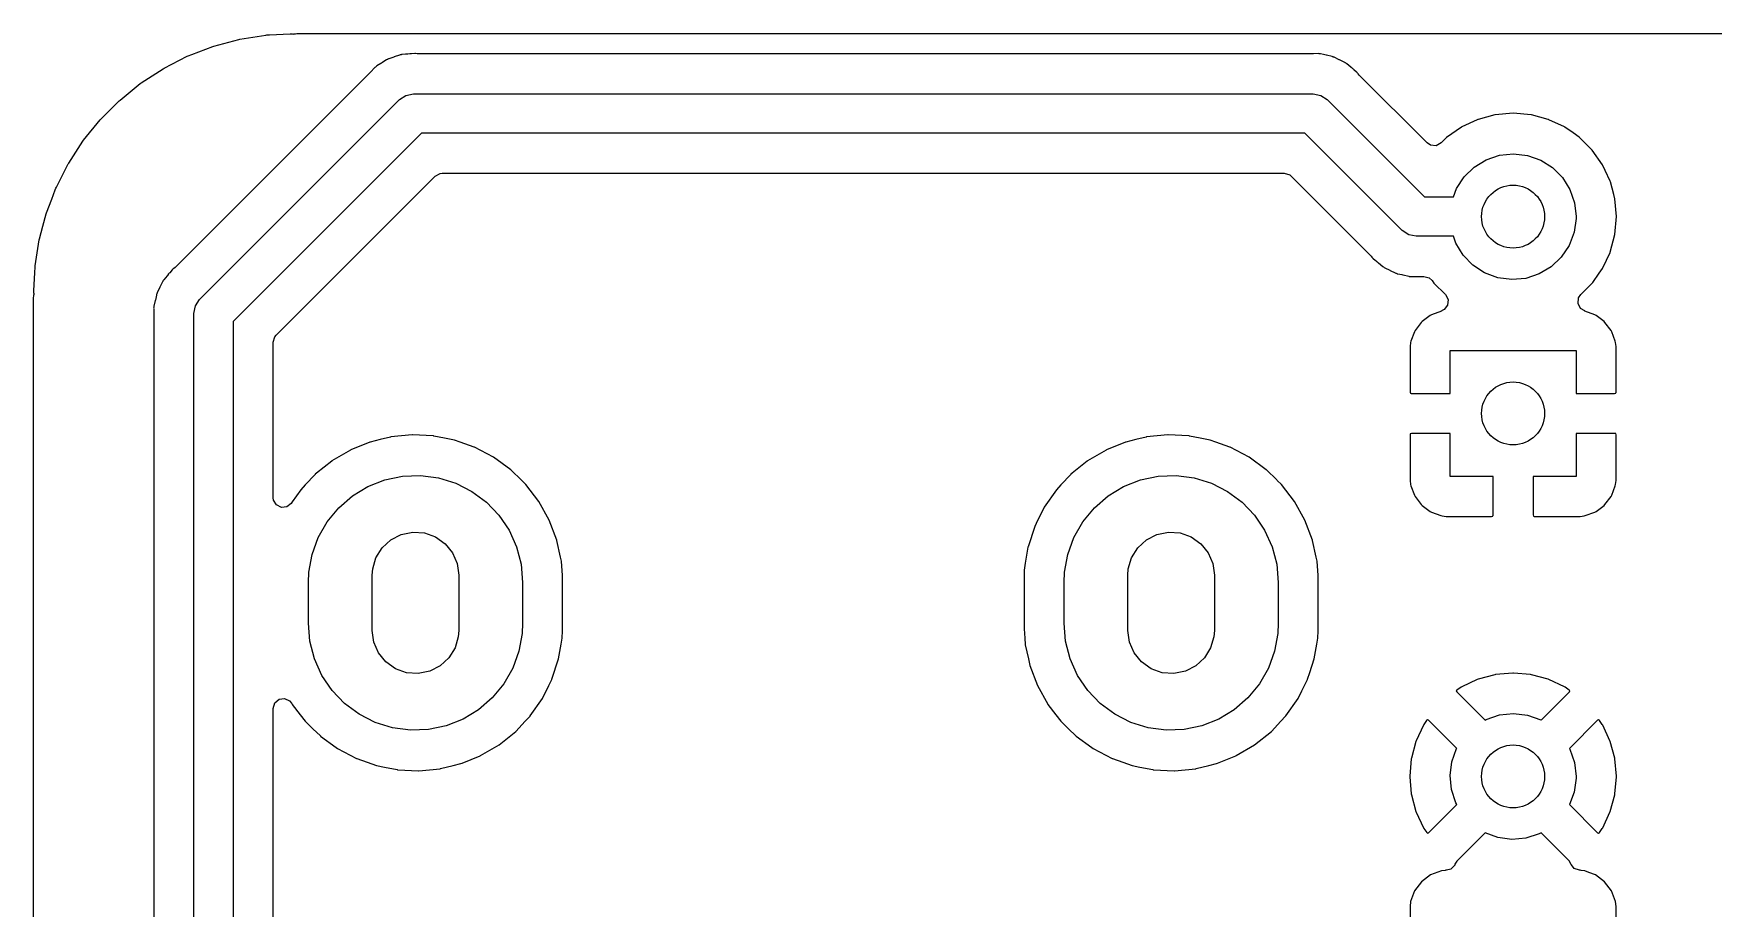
# Model space of a CAD drawing. Extents: x 123.2 to 169.8, y -144.8 to -46.7.
# Drawn here: x 123.44 to 144.79, y -57.85 to -46.74 of the extents above; entities that cross this region are included whole.
import ezdxf

# ---------------------------------------------------------------- set-up
doc = ezdxf.new("R2010")
doc.units = 0
doc.layers.add('BLACK', color=7, linetype='CONTINUOUS')

msp = doc.modelspace()

# ---------------------------------------------------------------- linework, layer by layer
at = {"layer": 'BLACK', "linetype": 'CONTINUOUS'}
for p, q in [((126.771, -46.7376), (126.788, -46.7365)), ((126.788, -46.7365), (166.067, -46.7365)), ((125.454, -47.0025), (125.72, -46.9005)), ((125.72, -46.9005), (125.732, -46.8964)), ((125.732, -46.8964), (126.053, -46.8104)), ((126.053, -46.8104), (126.066, -46.8076)), ((126.066, -46.8076), (126.394, -46.7556)), ((126.394, -46.7556), (126.407, -46.7542)), ((126.407, -46.7542), (126.441, -46.7525)), ((126.441, -46.7525), (126.703, -46.7387)), ((126.703, -46.7387), (126.729, -46.7401)), ((126.729, -46.7401), (126.731, -46.7403)), ((126.731, -46.7403), (126.731, -46.7403)), ((126.731, -46.7403), (126.74, -46.7417)), ((126.74, -46.7417), (126.749, -46.7405)), ((126.749, -46.7405), (126.764, -46.7386)), ((126.749, -46.7405), (126.749, -46.7405)), ((126.764, -46.7386), (126.771, -46.7376)), ((125.101, -47.1758), (125.397, -47.0249)), ((125.397, -47.0249), (125.409, -47.0196)), ((125.409, -47.0196), (125.454, -47.0025)), ((127.786, -47.1621), (127.78, -47.1661)), ((127.79, -47.1594), (127.786, -47.1621)), ((127.792, -47.1568), (127.79, -47.1594)), ((127.793, -47.1568), (127.792, -47.1568)), ((127.801, -47.1494), (127.793, -47.1568)), ((127.806, -47.1465), (127.801, -47.1494)), ((127.855, -47.1167), (127.806, -47.1465)), ((127.806, -47.1465), (127.806, -47.1465)), ((127.863, -47.1115), (127.855, -47.1167)), ((127.867, -47.1092), (127.863, -47.1115)), ((127.928, -47.0692), (127.867, -47.1092)), ((127.935, -47.0667), (127.928, -47.0692)), ((127.94, -47.064), (127.935, -47.0667)), ((127.946, -47.0614), (127.94, -47.064)), ((127.952, -47.0576), (127.946, -47.0614)), ((127.959, -47.0554), (127.952, -47.0576)), ((128.022, -47.0352), (127.959, -47.0554)), ((127.959, -47.0554), (127.959, -47.0554)), ((128.026, -47.0337), (128.022, -47.0352)), ((128.094, -47.0088), (128.026, -47.0337)), ((128.102, -47.008), (128.094, -47.0088)), ((128.107, -47.0066), (128.102, -47.008)), ((128.113, -47.0054), (128.107, -47.0066)), ((128.12, -47.0031), (128.113, -47.0054)), ((128.128, -47.0025), (128.12, -47.0031)), ((128.168, -46.9993), (128.128, -47.0025)), ((128.128, -47.0025), (128.128, -47.0025)), ((128.193, -46.9972), (128.168, -46.9993)), ((128.197, -46.9968), (128.193, -46.9972)), ((128.222, -46.9939), (128.197, -46.9968)), ((128.226, -46.9935), (128.222, -46.9939)), ((128.222, -46.9939), (128.222, -46.9939)), ((128.234, -46.9935), (128.226, -46.9935)), ((128.244, -46.9931), (128.234, -46.9935)), ((128.289, -46.9894), (128.244, -46.9931)), ((128.297, -46.9888), (128.289, -46.9894)), ((128.289, -46.9894), (128.289, -46.9894)), ((128.318, -46.992), (128.297, -46.9888)), ((128.318, -46.9921), (128.318, -46.992)), ((128.337, -46.9935), (128.318, -46.9921)), ((139.687, -46.9935), (128.337, -46.9935)), ((139.69, -46.9935), (139.687, -46.9935)), ((139.704, -46.9931), (139.69, -46.9935)), ((139.768, -46.9914), (139.704, -46.9931)), ((139.775, -46.9929), (139.768, -46.9914)), ((139.779, -46.9932), (139.775, -46.9929)), ((139.783, -46.9935), (139.779, -46.9932)), ((139.789, -46.9938), (139.783, -46.9935)), ((139.783, -46.9935), (139.783, -46.9935)), ((139.794, -46.9942), (139.789, -46.9938)), ((139.789, -46.9938), (139.789, -46.9938)), ((139.831, -47.0031), (139.794, -46.9942)), ((139.865, -47.0115), (139.831, -47.0031)), ((139.87, -47.0125), (139.865, -47.0115)), ((139.941, -47.0274), (139.87, -47.0125)), ((139.948, -47.0305), (139.941, -47.0274)), ((139.953, -47.0324), (139.948, -47.0305)), ((139.959, -47.0345), (139.953, -47.0324)), ((139.966, -47.0362), (139.959, -47.0345)), ((140.031, -47.0694), (139.966, -47.0362)), ((140.035, -47.0713), (140.031, -47.0694)), ((140.101, -47.1023), (140.035, -47.0713)), ((140.107, -47.1068), (140.101, -47.1023)), ((140.112, -47.11), (140.107, -47.1068)), ((140.117, -47.1133), (140.112, -47.11)), ((140.124, -47.1167), (140.117, -47.1133)), ((140.129, -47.1214), (140.124, -47.1167)), ((140.179, -47.1639), (140.129, -47.1214)), ((140.129, -47.1214), (140.129, -47.1214)), ((140.183, -47.1667), (140.179, -47.1639)), ((124.542, -47.5804), (124.8, -47.3712)), ((124.8, -47.3712), (124.811, -47.3634)), ((124.811, -47.3634), (125.09, -47.1824)), ((125.09, -47.1824), (125.101, -47.1758)), ((127.724, -47.2248), (125.241, -49.7082)), ((127.727, -47.2224), (127.724, -47.2248)), ((127.775, -47.1715), (127.727, -47.2224)), ((127.78, -47.1661), (127.775, -47.1715)), ((127.775, -47.1715), (127.775, -47.1715)), ((140.194, -47.1758), (140.183, -47.1667)), ((140.205, -47.1843), (140.194, -47.1758)), ((140.211, -47.19), (140.205, -47.1843)), ((140.218, -47.197), (140.211, -47.19)), ((140.253, -47.2264), (140.218, -47.197)), ((140.259, -47.2312), (140.253, -47.2264)), ((140.253, -47.2264), (140.253, -47.2264)), ((140.263, -47.2371), (140.259, -47.2312)), ((140.271, -47.2487), (140.263, -47.2371)), ((140.263, -47.2371), (140.263, -47.2371)), ((140.284, -47.2631), (140.271, -47.2487)), ((141.147, -48.1263), (140.284, -47.2631)), ((124.297, -47.8242), (124.532, -47.5892)), ((124.532, -47.5892), (124.542, -47.5804)), ((125.553, -50.1152), (128.093, -47.5752)), ((128.093, -47.5752), (128.174, -47.521)), ((128.093, -47.5752), (128.093, -47.5752)), ((128.174, -47.521), (128.27, -47.502)), ((128.27, -47.502), (139.7, -47.502)), ((139.7, -47.502), (139.796, -47.521)), ((139.796, -47.521), (139.877, -47.5752)), ((139.877, -47.5752), (141.114, -48.812)), ((142.007, -47.7699), (141.796, -47.8263)), ((142.012, -47.7685), (142.007, -47.7699)), ((142.007, -47.7699), (142.007, -47.7699)), ((142.24, -47.7485), (142.012, -47.7685)), ((142.468, -47.7685), (142.24, -47.7485)), ((142.473, -47.7699), (142.468, -47.7685)), ((142.684, -47.8263), (142.473, -47.7699)), ((142.473, -47.7699), (142.473, -47.7699)), ((124.079, -48.0923), (124.288, -47.834)), ((124.288, -47.834), (124.297, -47.8242)), ((128.374, -48.002), (125.98, -50.3956)), ((139.596, -48.002), (128.374, -48.002)), ((140.833, -49.2388), (139.596, -48.002)), ((141.583, -47.9245), (141.396, -48.0558)), ((141.588, -47.9222), (141.583, -47.9245)), ((141.786, -47.83), (141.588, -47.9222)), ((141.588, -47.9222), (141.588, -47.9222)), ((141.791, -47.8277), (141.786, -47.83)), ((141.786, -47.83), (141.786, -47.83)), ((141.796, -47.8263), (141.791, -47.8277)), ((141.796, -47.8263), (141.796, -47.8263)), ((142.689, -47.8277), (142.684, -47.8263)), ((142.684, -47.8263), (142.684, -47.8263)), ((142.694, -47.83), (142.689, -47.8277)), ((142.892, -47.9222), (142.694, -47.83)), ((142.694, -47.83), (142.694, -47.83)), ((142.897, -47.9245), (142.892, -47.9222)), ((142.892, -47.9222), (142.892, -47.9222)), ((143.002, -47.9979), (142.897, -47.9245)), ((143.08, -48.0526), (143.002, -47.9979)), ((123.89, -48.3817), (124.071, -48.103)), ((124.071, -48.103), (124.079, -48.0923)), ((141.192, -48.1553), (141.147, -48.1263)), ((141.263, -48.1603), (141.192, -48.1553)), ((141.325, -48.1263), (141.263, -48.1603)), ((141.392, -48.0597), (141.325, -48.1263)), ((141.396, -48.0558), (141.392, -48.0597)), ((141.392, -48.0597), (141.392, -48.0597)), ((143.084, -48.0558), (143.08, -48.0526)), ((143.08, -48.0526), (143.08, -48.0526)), ((143.246, -48.2177), (143.084, -48.0558)), ((143.378, -48.4053), (143.246, -48.2177)), ((123.733, -48.6893), (123.884, -48.3931)), ((123.884, -48.3931), (123.89, -48.3817)), ((141.62, -48.5564), (141.747, -48.4316)), ((141.747, -48.4316), (141.899, -48.3381)), ((141.899, -48.3381), (142.068, -48.2807)), ((142.068, -48.2807), (142.246, -48.262)), ((142.246, -48.262), (142.423, -48.2831)), ((142.423, -48.2831), (142.591, -48.343)), ((142.591, -48.343), (142.741, -48.4385)), ((142.741, -48.4385), (142.867, -48.5651)), ((143.38, -48.4102), (143.378, -48.4053)), ((143.411, -48.4763), (143.38, -48.4102)), ((143.38, -48.4102), (143.38, -48.4102)), ((126.525, -50.5693), (128.547, -48.5474)), ((128.547, -48.5474), (128.61, -48.5134)), ((128.61, -48.5134), (128.636, -48.5105)), ((128.636, -48.5105), (139.334, -48.5105)), ((139.334, -48.5105), (139.402, -48.5305)), ((139.402, -48.5305), (139.423, -48.5474)), ((139.423, -48.5474), (140.426, -49.5509)), ((141.523, -48.7063), (141.62, -48.5564)), ((142.867, -48.5651), (142.961, -48.7163)), ((143.474, -48.6128), (143.411, -48.4763)), ((143.476, -48.6181), (143.474, -48.6128)), ((143.519, -48.7797), (143.476, -48.6181)), ((143.476, -48.6181), (143.476, -48.6181)), ((123.608, -49.0116), (123.675, -48.8394)), ((123.675, -48.8394), (123.72, -48.7201)), ((123.72, -48.7201), (123.728, -48.7013)), ((123.728, -48.7013), (123.733, -48.6893)), ((141.114, -48.812), (141.485, -48.812)), ((141.485, -48.812), (141.523, -48.7063)), ((142.961, -48.7163), (143.02, -48.8848)), ((143.534, -48.8339), (143.519, -48.7797)), ((143.553, -49.062), (143.534, -48.8339)), ((123.561, -49.1844), (123.604, -49.0242)), ((123.604, -49.0242), (123.608, -49.0116)), ((143.04, -49.0843), (143.015, -49.261)), ((143.02, -48.8848), (143.04, -49.062)), ((143.04, -49.062), (143.04, -49.0843)), ((143.534, -49.2901), (143.553, -49.062)), ((123.518, -49.3452), (123.561, -49.1844)), ((140.914, -49.293), (140.833, -49.2388)), ((141.01, -49.312), (140.914, -49.293)), ((143.015, -49.261), (142.952, -49.4277)), ((143.474, -49.5112), (143.534, -49.2901)), ((123.464, -49.6864), (123.516, -49.3581)), ((123.516, -49.3581), (123.518, -49.3452)), ((141.485, -49.312), (141.01, -49.312)), ((141.01, -49.312), (141.01, -49.312)), ((141.514, -49.3976), (141.485, -49.312)), ((141.606, -49.5501), (141.514, -49.3976)), ((142.952, -49.4277), (142.853, -49.5762)), ((143.472, -49.5162), (143.474, -49.5112)), ((123.458, -49.7738), (123.462, -49.6995)), ((123.462, -49.6995), (123.464, -49.6864)), ((125.227, -49.7206), (125.215, -49.7291)), ((125.241, -49.7082), (125.227, -49.7206)), ((140.426, -49.5509), (140.439, -49.5653)), ((140.439, -49.5653), (140.447, -49.5769)), ((140.447, -49.5769), (140.447, -49.5769)), ((140.447, -49.5769), (140.451, -49.5828)), ((140.451, -49.5828), (140.457, -49.5876)), ((140.457, -49.5876), (140.457, -49.5876)), ((140.457, -49.5876), (140.492, -49.617)), ((140.492, -49.617), (140.499, -49.624)), ((140.499, -49.624), (140.505, -49.6297)), ((140.505, -49.6297), (140.508, -49.6319)), ((140.508, -49.6319), (140.508, -49.6319)), ((140.508, -49.6319), (140.527, -49.6473)), ((140.527, -49.6473), (140.531, -49.6501)), ((140.531, -49.6501), (140.586, -49.6973)), ((140.586, -49.6973), (140.593, -49.7007)), ((140.593, -49.7007), (140.598, -49.704)), ((140.598, -49.704), (140.603, -49.7072)), ((140.603, -49.7072), (140.609, -49.7117)), ((140.609, -49.7117), (140.675, -49.7427)), ((141.73, -49.6784), (141.606, -49.5501)), ((141.879, -49.7761), (141.73, -49.6784)), ((142.724, -49.6992), (142.57, -49.7905)), ((142.853, -49.5762), (142.724, -49.6992)), ((143.334, -49.781), (143.378, -49.7187)), ((143.378, -49.7187), (143.38, -49.7138)), ((143.38, -49.7138), (143.472, -49.5162)), ((143.38, -49.7138), (143.38, -49.7138)), ((143.472, -49.5162), (143.472, -49.5162)), ((123.447, -49.999), (123.458, -49.7738)), ((125.08, -49.8907), (125.049, -49.9569)), ((125.085, -49.885), (125.08, -49.8907)), ((125.088, -49.8798), (125.085, -49.885)), ((125.091, -49.8748), (125.088, -49.8798)), ((125.095, -49.8683), (125.091, -49.8748)), ((125.099, -49.8627), (125.095, -49.8683)), ((125.142, -49.8127), (125.099, -49.8627)), ((125.145, -49.8093), (125.142, -49.8127)), ((125.16, -49.7899), (125.145, -49.8093)), ((125.162, -49.787), (125.16, -49.7899)), ((125.168, -49.7813), (125.162, -49.787)), ((125.175, -49.7738), (125.168, -49.7813)), ((125.204, -49.7391), (125.175, -49.7738)), ((125.209, -49.7335), (125.204, -49.7391)), ((125.204, -49.7391), (125.204, -49.7391)), ((125.215, -49.7292), (125.209, -49.7335)), ((125.215, -49.7291), (125.215, -49.7292)), ((140.675, -49.7427), (140.679, -49.7446)), ((140.679, -49.7446), (140.744, -49.7778)), ((140.744, -49.7778), (140.751, -49.7795)), ((140.751, -49.7795), (140.757, -49.7816)), ((140.757, -49.7816), (140.762, -49.7835)), ((140.762, -49.7835), (140.769, -49.7866)), ((140.769, -49.7866), (140.776, -49.7881)), ((140.776, -49.7881), (140.776, -49.7881)), ((140.776, -49.7881), (140.827, -49.7987)), ((140.827, -49.7987), (140.84, -49.8015)), ((140.84, -49.8015), (140.845, -49.8025)), ((140.845, -49.8025), (140.916, -49.8198)), ((140.916, -49.8198), (140.921, -49.8202)), ((140.921, -49.8202), (140.921, -49.8202)), ((140.921, -49.8202), (140.927, -49.8205)), ((140.927, -49.8205), (140.927, -49.8205)), ((140.927, -49.8205), (140.931, -49.8208)), ((140.931, -49.8208), (140.935, -49.8212)), ((140.935, -49.8212), (140.942, -49.8226)), ((140.942, -49.8226), (141.02, -49.8205)), ((141.02, -49.8205), (141.023, -49.8205)), ((141.023, -49.8205), (141.108, -49.8205)), ((141.108, -49.8205), (141.176, -49.8405)), ((141.176, -49.8405), (141.211, -49.8742)), ((141.211, -49.8742), (141.234, -49.9063)), ((141.234, -49.9063), (141.38, -50.0524)), ((142.046, -49.8382), (141.879, -49.7761)), ((142.223, -49.8618), (142.046, -49.8382)), ((142.401, -49.8457), (142.223, -49.8618)), ((142.57, -49.7905), (142.401, -49.8457)), ((143.1, -50.0524), (143.246, -49.9063)), ((143.246, -49.9063), (143.252, -49.8973)), ((143.252, -49.8973), (143.334, -49.781)), ((123.444, -50.0912), (123.446, -50.0703)), ((123.444, -107.584), (123.444, -50.0912)), ((123.446, -50.0703), (123.449, -50.0553)), ((123.448, -50.0234), (123.447, -49.999)), ((123.449, -50.0332), (123.448, -50.0234)), ((123.45, -50.038), (123.449, -50.0332)), ((123.449, -50.0553), (123.45, -50.0506)), ((123.449, -50.0553), (123.449, -50.0553)), ((123.45, -50.0506), (123.45, -50.038)), ((124.99, -50.1267), (124.972, -50.1976)), ((124.991, -50.1224), (124.99, -50.1267)), ((125.004, -50.0581), (124.991, -50.1224)), ((125.005, -50.051), (125.004, -50.0581)), ((125.004, -50.0581), (125.004, -50.0581)), ((125.008, -50.0443), (125.005, -50.051)), ((125.01, -50.0386), (125.008, -50.0443)), ((125.012, -50.0329), (125.01, -50.0386)), ((125.014, -50.0258), (125.012, -50.0329)), ((125.047, -49.9608), (125.014, -50.0258)), ((125.049, -49.9569), (125.047, -49.9608)), ((125.499, -50.1963), (125.553, -50.1152)), ((141.38, -50.0524), (141.414, -50.1147)), ((141.414, -50.1147), (141.409, -50.1855)), ((143.066, -50.1659), (143.072, -50.0952)), ((143.072, -50.0952), (143.1, -50.0524)), ((124.971, -50.2169), (124.969, -50.2241)), ((124.969, -50.2241), (124.97, -50.2314)), ((124.97, -50.2314), (124.971, -50.3015)), ((124.972, -50.1976), (124.971, -50.2088)), ((124.971, -50.2088), (124.971, -50.2088)), ((124.971, -50.2088), (124.971, -50.2128)), ((124.971, -50.2128), (124.971, -50.2169)), ((124.971, -50.3015), (124.971, -50.3049)), ((124.971, -50.3049), (124.971, -60.1309)), ((125.48, -50.292), (125.499, -50.1963)), ((125.48, -60.198), (125.48, -50.292)), ((141.186, -50.3172), (141.084, -50.3937)), ((141.202, -50.3087), (141.186, -50.3172)), ((141.33, -50.2607), (141.202, -50.3087)), ((141.366, -50.2424), (141.329, -50.2597)), ((141.329, -50.2597), (141.33, -50.2607)), ((141.409, -50.1855), (141.366, -50.2424)), ((143.098, -50.2289), (143.066, -50.1659)), ((143.151, -50.2589), (143.098, -50.2289)), ((143.15, -50.2607), (143.151, -50.2589)), ((143.278, -50.3087), (143.15, -50.2607)), ((143.294, -50.3172), (143.278, -50.3087)), ((143.396, -50.3937), (143.294, -50.3172)), ((125.98, -50.3956), (125.98, -60.0944)), ((126.509, -50.5902), (126.525, -50.5693)), ((140.987, -50.5239), (140.942, -50.6444)), ((140.995, -50.5084), (140.987, -50.5239)), ((141.072, -50.4063), (140.995, -50.5084)), ((141.084, -50.3937), (141.072, -50.4063)), ((143.408, -50.4063), (143.396, -50.3937)), ((143.485, -50.5084), (143.408, -50.4063)), ((143.493, -50.5239), (143.485, -50.5084)), ((143.538, -50.6444), (143.493, -50.5239)), ((126.488, -50.6584), (126.509, -50.5902)), ((126.488, -52.6326), (126.488, -50.6584)), ((140.938, -50.6596), (140.932, -50.7105)), ((140.932, -50.7105), (140.932, -50.7173)), ((140.932, -50.7173), (140.932, -51.2899)), ((140.942, -50.6444), (140.938, -50.6596)), ((141.44, -51.308), (141.44, -50.762)), ((141.44, -50.762), (143.04, -50.762)), ((143.04, -50.762), (143.04, -51.308)), ((143.542, -50.6596), (143.538, -50.6444)), ((143.548, -50.7105), (143.542, -50.6596)), ((143.548, -50.7173), (143.548, -50.7105)), ((143.548, -51.2945), (143.548, -50.7173)), ((140.932, -51.2899), (140.936, -51.3051)), ((140.936, -51.3051), (140.938, -51.3063)), ((140.938, -51.3063), (140.946, -51.308)), ((140.946, -51.308), (141.44, -51.308)), ((143.04, -51.308), (143.53, -51.308)), ((143.53, -51.308), (143.545, -51.3035)), ((143.545, -51.3035), (143.546, -51.3021)), ((143.546, -51.3021), (143.548, -51.2945)), ((128.253, -51.835), (127.984, -51.8607)), ((128.258, -51.8352), (128.253, -51.835)), ((128.52, -51.8482), (128.258, -51.8352)), ((128.258, -51.8352), (128.258, -51.8352)), ((128.524, -51.8485), (128.52, -51.8482)), ((128.52, -51.8482), (128.52, -51.8482)), ((128.529, -51.8493), (128.524, -51.8485)), ((128.664, -51.876), (128.529, -51.8493)), ((128.529, -51.8493), (128.529, -51.8493)), ((137.853, -51.835), (137.584, -51.8607)), ((137.858, -51.8352), (137.853, -51.835)), ((138.12, -51.8482), (137.858, -51.8352)), ((137.858, -51.8352), (137.858, -51.8352)), ((138.124, -51.8485), (138.12, -51.8482)), ((138.12, -51.8482), (138.12, -51.8482)), ((138.129, -51.8493), (138.124, -51.8485)), ((138.264, -51.876), (138.129, -51.8493)), ((138.129, -51.8493), (138.129, -51.8493)), ((140.934, -51.8219), (140.932, -51.8295)), ((140.932, -51.8295), (140.932, -52.4067)), ((140.935, -51.8205), (140.934, -51.8219)), ((140.95, -51.816), (140.935, -51.8205)), ((141.44, -51.816), (140.95, -51.816)), ((141.44, -52.362), (141.44, -51.816)), ((143.534, -51.816), (143.04, -51.816)), ((143.04, -51.816), (143.04, -52.362)), ((143.542, -51.8177), (143.534, -51.816)), ((143.544, -51.8189), (143.542, -51.8177)), ((143.548, -51.8341), (143.544, -51.8189)), ((143.548, -52.4067), (143.548, -51.8341)), ((127.469, -52.027), (127.235, -52.164)), ((127.473, -52.0253), (127.469, -52.027)), ((127.716, -51.9269), (127.473, -52.0253)), ((127.72, -51.9252), (127.716, -51.9269)), ((127.716, -51.9269), (127.716, -51.9269)), ((127.849, -51.8936), (127.72, -51.9252)), ((127.979, -51.8618), (127.849, -51.8936)), ((127.984, -51.8607), (127.979, -51.8618)), ((127.979, -51.8618), (127.979, -51.8618)), ((128.79, -51.9009), (128.664, -51.876)), ((128.864, -51.9269), (128.79, -51.9009)), ((129.042, -51.9897), (128.864, -51.9269)), ((129.046, -51.9912), (129.042, -51.9897)), ((129.042, -51.9897), (129.042, -51.9897)), ((129.286, -52.1175), (129.046, -51.9912)), ((137.069, -52.027), (136.835, -52.164)), ((137.073, -52.0253), (137.069, -52.027)), ((137.316, -51.9269), (137.073, -52.0253)), ((137.32, -51.9252), (137.316, -51.9269)), ((137.316, -51.9269), (137.316, -51.9269)), ((137.449, -51.8936), (137.32, -51.9252)), ((137.579, -51.8618), (137.449, -51.8936)), ((137.584, -51.8607), (137.579, -51.8618)), ((137.579, -51.8618), (137.579, -51.8618)), ((138.39, -51.9009), (138.264, -51.876)), ((138.464, -51.9269), (138.39, -51.9009)), ((138.642, -51.9897), (138.464, -51.9269)), ((138.646, -51.9912), (138.642, -51.9897)), ((138.642, -51.9897), (138.642, -51.9897)), ((138.886, -52.1175), (138.646, -51.9912)), ((127.231, -52.1669), (127.039, -52.3206)), ((127.235, -52.164), (127.231, -52.1669)), ((129.505, -52.277), (129.286, -52.1175)), ((129.509, -52.2802), (129.505, -52.277)), ((129.645, -52.4135), (129.509, -52.2802)), ((136.831, -52.1669), (136.639, -52.3206)), ((136.835, -52.164), (136.831, -52.1669)), ((139.105, -52.277), (138.886, -52.1175)), ((139.109, -52.2802), (139.105, -52.277)), ((139.238, -52.4067), (139.109, -52.2802)), ((126.895, -52.4702), (126.838, -52.5315)), ((127.02, -52.3367), (126.895, -52.4702)), ((127.023, -52.3334), (127.02, -52.3367)), ((127.039, -52.3206), (127.023, -52.3334)), ((127.495, -52.6091), (127.691, -52.4898)), ((127.691, -52.4898), (127.905, -52.4054)), ((127.905, -52.4054), (128.13, -52.3581)), ((128.13, -52.3581), (128.36, -52.3495)), ((128.36, -52.3495), (128.588, -52.3797)), ((128.588, -52.3797), (128.808, -52.4479)), ((128.808, -52.4479), (129.013, -52.5521)), ((129.699, -52.4666), (129.645, -52.4135)), ((129.864, -52.6821), (129.699, -52.4666)), ((136.495, -52.4702), (136.438, -52.5315)), ((136.62, -52.3367), (136.495, -52.4702)), ((136.623, -52.3334), (136.62, -52.3367)), ((136.639, -52.3206), (136.623, -52.3334)), ((137.095, -52.6091), (137.291, -52.4898)), ((137.291, -52.4898), (137.505, -52.4054)), ((137.505, -52.4054), (137.73, -52.3581)), ((137.73, -52.3581), (137.96, -52.3495)), ((137.96, -52.3495), (138.188, -52.3797)), ((138.188, -52.3797), (138.408, -52.4479)), ((138.408, -52.4479), (138.613, -52.5521)), ((139.245, -52.4135), (139.238, -52.4067)), ((139.299, -52.4666), (139.245, -52.4135)), ((139.464, -52.6821), (139.299, -52.4666)), ((140.932, -52.4067), (140.932, -52.4135)), ((140.932, -52.4135), (140.938, -52.4644)), ((140.938, -52.4644), (140.942, -52.4796)), ((140.942, -52.4796), (140.987, -52.6001)), ((141.986, -52.362), (141.44, -52.362)), ((141.986, -52.8565), (141.986, -52.362)), ((143.04, -52.362), (142.494, -52.362)), ((142.494, -52.362), (142.494, -52.8519)), ((143.493, -52.6001), (143.538, -52.4796)), ((143.538, -52.4796), (143.542, -52.4644)), ((143.542, -52.4644), (143.548, -52.4135)), ((143.548, -52.4135), (143.548, -52.4067)), ((126.492, -52.6638), (126.488, -52.6326)), ((126.529, -52.7248), (126.492, -52.6638)), ((126.718, -52.7044), (126.663, -52.749)), ((126.731, -52.6861), (126.718, -52.7044)), ((126.838, -52.5315), (126.731, -52.6861)), ((127.321, -52.7599), (127.495, -52.6091)), ((129.013, -52.5521), (129.197, -52.6894)), ((129.197, -52.6894), (129.356, -52.8558)), ((129.995, -52.9192), (129.864, -52.6821)), ((136.438, -52.5315), (136.283, -52.7543)), ((136.921, -52.7599), (137.095, -52.6091)), ((138.613, -52.5521), (138.797, -52.6894)), ((138.797, -52.6894), (138.956, -52.8558)), ((139.595, -52.9192), (139.464, -52.6821)), ((140.987, -52.6001), (140.995, -52.6156)), ((140.995, -52.6156), (141.072, -52.7177)), ((143.408, -52.7177), (143.485, -52.6156)), ((143.485, -52.6156), (143.493, -52.6001)), ((126.592, -52.7566), (126.529, -52.7248)), ((126.663, -52.749), (126.592, -52.7566)), ((127.175, -52.9377), (127.321, -52.7599)), ((129.356, -52.8558), (129.484, -53.0466)), ((130.091, -53.1728), (129.995, -52.9192)), ((136.199, -52.9235), (136.163, -52.9971)), ((136.281, -52.7584), (136.199, -52.9235)), ((136.283, -52.7543), (136.281, -52.7584)), ((136.281, -52.7584), (136.281, -52.7584)), ((136.775, -52.9377), (136.921, -52.7599)), ((138.956, -52.8558), (139.084, -53.0466)), ((139.691, -53.1728), (139.595, -52.9192)), ((141.072, -52.7177), (141.084, -52.7303)), ((141.084, -52.7303), (141.186, -52.8068)), ((141.186, -52.8068), (141.202, -52.8153)), ((141.202, -52.8153), (141.322, -52.8605)), ((141.322, -52.8605), (141.338, -52.8641)), ((141.338, -52.8641), (141.389, -52.8696)), ((141.389, -52.8696), (141.395, -52.87)), ((141.395, -52.87), (141.968, -52.87)), ((141.968, -52.87), (141.983, -52.8655)), ((141.983, -52.8655), (141.984, -52.8641)), ((141.984, -52.8641), (141.986, -52.8565)), ((142.494, -52.8519), (142.498, -52.8671)), ((142.498, -52.8671), (142.5, -52.8683)), ((142.5, -52.8683), (142.508, -52.87)), ((142.508, -52.87), (143.085, -52.87)), ((143.085, -52.87), (143.091, -52.8696)), ((143.091, -52.8696), (143.142, -52.8641)), ((143.142, -52.8641), (143.158, -52.8605)), ((143.158, -52.8605), (143.278, -52.8153)), ((143.278, -52.8153), (143.294, -52.8068)), ((143.294, -52.8068), (143.396, -52.7303)), ((143.396, -52.7303), (143.408, -52.7177)), ((126.983, -53.3537), (127.061, -53.1375)), ((127.061, -53.1375), (127.175, -52.9377)), ((127.982, -53.1664), (128.115, -53.0986)), ((128.115, -53.0986), (128.261, -53.0691)), ((128.261, -53.0691), (128.41, -53.08)), ((128.41, -53.08), (128.551, -53.1306)), ((128.551, -53.1306), (128.673, -53.2171)), ((129.484, -53.0466), (129.579, -53.2563)), ((136.163, -52.9971), (136.078, -53.2548)), ((136.583, -53.3537), (136.661, -53.1375)), ((136.661, -53.1375), (136.775, -52.9377)), ((137.582, -53.1664), (137.715, -53.0986)), ((137.715, -53.0986), (137.861, -53.0691)), ((137.861, -53.0691), (138.01, -53.08)), ((138.01, -53.08), (138.151, -53.1306)), ((138.151, -53.1306), (138.273, -53.2171)), ((139.084, -53.0466), (139.179, -53.2563)), ((127.794, -53.3943), (127.872, -53.2674)), ((127.872, -53.2674), (127.982, -53.1664)), ((128.673, -53.2171), (128.766, -53.3331)), ((128.766, -53.3331), (128.826, -53.4701)), ((129.579, -53.2563), (129.637, -53.4789)), ((130.092, -53.1772), (130.091, -53.1728)), ((130.139, -53.3867), (130.092, -53.1772)), ((130.092, -53.1772), (130.092, -53.1772)), ((136.077, -53.2593), (136.042, -53.4648)), ((136.078, -53.2548), (136.077, -53.2593)), ((136.077, -53.2593), (136.077, -53.2593)), ((137.394, -53.3943), (137.472, -53.2674)), ((137.472, -53.2674), (137.582, -53.1664)), ((138.273, -53.2171), (138.366, -53.3331)), ((138.366, -53.3331), (138.426, -53.4701)), ((139.179, -53.2563), (139.237, -53.4789)), ((139.692, -53.1772), (139.691, -53.1728)), ((139.739, -53.3867), (139.692, -53.1772)), ((139.692, -53.1772), (139.692, -53.1772)), ((126.942, -53.58), (126.983, -53.3537)), ((127.746, -53.618), (127.752, -53.5377)), ((127.752, -53.5377), (127.794, -53.3943)), ((128.826, -53.4701), (128.846, -53.618)), ((129.637, -53.4789), (129.656, -53.708)), ((130.15, -53.4375), (130.139, -53.3867)), ((130.15, -53.4421), (130.15, -53.4375)), ((130.163, -53.6151), (130.15, -53.4421)), ((136.03, -53.5477), (136.028, -53.6076)), ((136.032, -53.5258), (136.03, -53.5477)), ((136.042, -53.4648), (136.032, -53.5219)), ((136.032, -53.5219), (136.032, -53.5258)), ((136.542, -53.58), (136.583, -53.3537)), ((137.346, -53.618), (137.352, -53.5377)), ((137.352, -53.5377), (137.394, -53.3943)), ((138.426, -53.4701), (138.446, -53.618)), ((139.237, -53.4789), (139.256, -53.708)), ((139.75, -53.4375), (139.739, -53.3867)), ((139.75, -53.4421), (139.75, -53.4375)), ((139.763, -53.6151), (139.75, -53.4421)), ((126.936, -53.708), (126.942, -53.58)), ((126.936, -54.228), (126.936, -53.708)), ((127.746, -54.318), (127.746, -53.618)), ((128.846, -53.618), (128.846, -54.318)), ((129.656, -53.708), (129.656, -54.228)), ((130.165, -53.6391), (130.163, -53.6151)), ((130.165, -54.3284), (130.165, -53.6391)), ((136.028, -53.6076), (136.028, -54.2969)), ((136.536, -53.708), (136.542, -53.58)), ((136.536, -54.228), (136.536, -53.708)), ((137.346, -54.318), (137.346, -53.618)), ((138.446, -53.618), (138.446, -54.318)), ((139.256, -53.708), (139.256, -54.228)), ((139.764, -53.6391), (139.763, -53.6151)), ((139.764, -54.3284), (139.764, -53.6391)), ((126.955, -54.4571), (126.936, -54.228)), ((127.766, -54.4659), (127.746, -54.318)), ((128.84, -54.3983), (128.798, -54.5417)), ((128.846, -54.318), (128.84, -54.3983)), ((129.65, -54.356), (129.609, -54.5823)), ((129.656, -54.228), (129.65, -54.356)), ((130.146, -54.4939), (130.16, -54.4179)), ((130.16, -54.4141), (130.165, -54.3284)), ((130.16, -54.4178), (130.16, -54.4141)), ((130.16, -54.4179), (130.16, -54.4178)), ((136.028, -54.2969), (136.028, -54.2992)), ((136.028, -54.2992), (136.036, -54.4179)), ((136.028, -54.2992), (136.028, -54.2992)), ((136.036, -54.4179), (136.042, -54.4985)), ((136.555, -54.4571), (136.536, -54.228)), ((137.366, -54.4659), (137.346, -54.318)), ((138.44, -54.3983), (138.398, -54.5417)), ((138.446, -54.318), (138.44, -54.3983)), ((139.25, -54.356), (139.209, -54.5823)), ((139.256, -54.228), (139.25, -54.356)), ((139.746, -54.4939), (139.76, -54.4179)), ((139.76, -54.4141), (139.764, -54.3284)), ((139.76, -54.4178), (139.76, -54.4141)), ((139.76, -54.4179), (139.76, -54.4178)), ((127.013, -54.6797), (126.955, -54.4571)), ((127.826, -54.6029), (127.766, -54.4659)), ((127.919, -54.7189), (127.826, -54.6029)), ((128.798, -54.5417), (128.72, -54.6686)), ((129.609, -54.5823), (129.531, -54.7985)), ((130.114, -54.6812), (130.146, -54.4939)), ((136.042, -54.4985), (136.043, -54.5029)), ((136.043, -54.5029), (136.043, -54.5029)), ((136.043, -54.5029), (136.082, -54.6812)), ((136.613, -54.6797), (136.555, -54.4571)), ((137.426, -54.6029), (137.366, -54.4659)), ((137.519, -54.7189), (137.426, -54.6029)), ((138.398, -54.5417), (138.32, -54.6686)), ((139.209, -54.5823), (139.131, -54.7985)), ((139.714, -54.6812), (139.746, -54.4939)), ((127.108, -54.8894), (127.013, -54.6797)), ((128.041, -54.8054), (127.919, -54.7189)), ((128.182, -54.856), (128.041, -54.8054)), ((128.477, -54.8374), (128.331, -54.8669)), ((128.61, -54.7696), (128.477, -54.8374)), ((128.72, -54.6686), (128.61, -54.7696)), ((129.531, -54.7985), (129.417, -54.9983)), ((130.029, -54.9389), (130.114, -54.6812)), ((136.082, -54.6812), (136.101, -54.7632)), ((136.101, -54.7632), (136.197, -55.0168)), ((136.708, -54.8894), (136.613, -54.6797)), ((137.641, -54.8054), (137.519, -54.7189)), ((137.782, -54.856), (137.641, -54.8054)), ((138.077, -54.8374), (137.931, -54.8669)), ((138.21, -54.7696), (138.077, -54.8374)), ((138.32, -54.6686), (138.21, -54.7696)), ((139.131, -54.7985), (139.017, -54.9983)), ((139.658, -54.8522), (139.714, -54.6812)), ((127.236, -55.0802), (127.108, -54.8894)), ((128.331, -54.8669), (128.182, -54.856)), ((129.417, -54.9983), (129.271, -55.1761)), ((129.909, -55.1817), (129.991, -55.0168)), ((129.991, -55.0168), (130.027, -54.943)), ((130.027, -54.943), (130.029, -54.9389)), ((130.027, -54.943), (130.027, -54.943)), ((136.197, -55.0168), (136.328, -55.2539)), ((136.836, -55.0802), (136.708, -54.8894)), ((137.931, -54.8669), (137.782, -54.856)), ((139.017, -54.9983), (138.871, -55.1761)), ((139.556, -55.087), (139.591, -55.0168)), ((139.591, -55.0168), (139.627, -54.943)), ((139.627, -54.943), (139.629, -54.9389)), ((139.627, -54.943), (139.627, -54.943)), ((139.629, -54.9389), (139.658, -54.8522)), ((141.579, -55.0401), (141.527, -55.0765)), ((141.588, -55.0346), (141.579, -55.0401)), ((141.786, -54.9425), (141.588, -55.0346)), ((141.796, -54.9388), (141.786, -54.9425)), ((142.007, -54.8824), (141.796, -54.9388)), ((142.017, -54.8805), (142.007, -54.8824)), ((142.235, -54.8615), (142.017, -54.8805)), ((142.245, -54.8615), (142.235, -54.8615)), ((142.463, -54.8805), (142.245, -54.8615)), ((142.473, -54.8824), (142.463, -54.8805)), ((142.684, -54.9388), (142.473, -54.8824)), ((142.694, -54.9425), (142.684, -54.9388)), ((142.892, -55.0346), (142.694, -54.9425)), ((142.901, -55.0401), (142.892, -55.0346)), ((142.952, -55.0759), (142.901, -55.0401)), ((126.488, -55.3084), (126.509, -55.2403)), ((126.509, -55.2403), (126.562, -55.1938)), ((126.562, -55.1938), (126.632, -55.1837)), ((126.632, -55.1837), (126.697, -55.2132)), ((126.697, -55.2132), (126.725, -55.2472)), ((126.725, -55.2472), (126.728, -55.2539)), ((126.728, -55.2539), (126.731, -55.2575)), ((126.731, -55.2575), (126.832, -55.3901)), ((127.395, -55.2466), (127.236, -55.0802)), ((127.579, -55.3839), (127.395, -55.2466)), ((129.271, -55.1761), (129.097, -55.3269)), ((129.754, -55.4045), (129.909, -55.1817)), ((136.328, -55.2539), (136.331, -55.2575)), ((136.331, -55.2575), (136.432, -55.3901)), ((136.995, -55.2466), (136.836, -55.0802)), ((137.179, -55.3839), (136.995, -55.2466)), ((138.871, -55.1761), (138.697, -55.3269)), ((139.354, -55.4045), (139.509, -55.1817)), ((139.509, -55.1817), (139.556, -55.087)), ((141.527, -55.0765), (141.519, -55.087)), ((141.519, -55.087), (141.526, -55.1004)), ((141.526, -55.1004), (141.885, -55.4593)), ((142.596, -55.4585), (142.955, -55.0997)), ((142.962, -55.0879), (142.952, -55.0759)), ((142.955, -55.0997), (142.962, -55.0879)), ((126.488, -59.8316), (126.488, -55.3084)), ((126.832, -55.3901), (126.893, -55.4694)), ((126.893, -55.4694), (126.896, -55.4726)), ((126.896, -55.4726), (126.896, -55.4726)), ((126.896, -55.4726), (126.993, -55.5676)), ((127.784, -55.4881), (127.579, -55.3839)), ((128.901, -55.4462), (128.687, -55.5306)), ((129.097, -55.3269), (128.901, -55.4462)), ((129.569, -55.6026), (129.69, -55.4726)), ((129.69, -55.4726), (129.751, -55.4078)), ((129.751, -55.4078), (129.754, -55.4045)), ((129.751, -55.4078), (129.751, -55.4078)), ((136.432, -55.3901), (136.493, -55.4694)), ((136.493, -55.4694), (136.496, -55.4726)), ((136.496, -55.4726), (136.496, -55.4726)), ((136.496, -55.4726), (136.593, -55.5676)), ((137.384, -55.4881), (137.179, -55.3839)), ((138.501, -55.4462), (138.287, -55.5306)), ((138.697, -55.3269), (138.501, -55.4462)), ((139.169, -55.6026), (139.29, -55.4726)), ((139.29, -55.4726), (139.351, -55.4078)), ((139.351, -55.4078), (139.354, -55.4045)), ((139.351, -55.4078), (139.351, -55.4078)), ((141.142, -55.4618), (141.106, -55.513)), ((141.154, -55.4525), (141.142, -55.4618)), ((141.166, -55.4589), (141.154, -55.4525)), ((141.524, -55.8173), (141.166, -55.4589)), ((141.885, -55.4593), (141.899, -55.4501)), ((141.899, -55.4501), (142.068, -55.3927)), ((142.068, -55.3927), (142.246, -55.374)), ((142.246, -55.374), (142.423, -55.3951)), ((142.423, -55.3951), (142.591, -55.455)), ((142.591, -55.455), (142.596, -55.4585)), ((143.314, -55.4596), (142.955, -55.8181)), ((143.327, -55.4526), (143.314, -55.4596)), ((143.337, -55.461), (143.327, -55.4526)), ((143.374, -55.513), (143.337, -55.461)), ((126.993, -55.5676), (127.087, -55.659)), ((127.087, -55.659), (127.09, -55.6617)), ((127.09, -55.6617), (127.09, -55.6617)), ((127.09, -55.6617), (127.288, -55.8052)), ((128.004, -55.5563), (127.784, -55.4881)), ((128.232, -55.5865), (128.004, -55.5563)), ((128.462, -55.5779), (128.232, -55.5865)), ((128.687, -55.5306), (128.462, -55.5779)), ((129.357, -55.772), (129.569, -55.6026)), ((136.593, -55.5676), (136.687, -55.659)), ((136.687, -55.659), (136.69, -55.6617)), ((136.69, -55.6617), (136.69, -55.6617)), ((136.69, -55.6617), (136.888, -55.8052)), ((137.604, -55.5563), (137.384, -55.4881)), ((137.832, -55.5865), (137.604, -55.5563)), ((138.062, -55.5779), (137.832, -55.5865)), ((138.287, -55.5306), (138.062, -55.5779)), ((138.957, -55.772), (139.169, -55.6026)), ((141.101, -55.5225), (141.009, -55.7199)), ((141.106, -55.513), (141.101, -55.5225)), ((143.379, -55.5225), (143.374, -55.513)), ((143.471, -55.7199), (143.379, -55.5225)), ((127.288, -55.8052), (127.306, -55.8185)), ((127.306, -55.8185), (127.546, -55.9448)), ((128.887, -56.0048), (129.119, -55.9107)), ((129.119, -55.9107), (129.123, -55.909)), ((129.119, -55.9107), (129.119, -55.9107)), ((129.123, -55.909), (129.357, -55.772)), ((136.888, -55.8052), (136.906, -55.8185)), ((136.906, -55.8185), (137.146, -55.9448)), ((138.487, -56.0048), (138.719, -55.9107)), ((138.719, -55.9107), (138.723, -55.909)), ((138.719, -55.9107), (138.719, -55.9107)), ((138.723, -55.909), (138.957, -55.772)), ((141.005, -55.7302), (140.948, -55.9407)), ((141.009, -55.7199), (141.005, -55.7302)), ((141.462, -55.9859), (141.523, -55.8183)), ((141.523, -55.8183), (141.524, -55.8173)), ((142.955, -55.8181), (142.961, -55.8283)), ((142.961, -55.8283), (143.02, -55.9968)), ((143.475, -55.7302), (143.471, -55.7199)), ((143.532, -55.9407), (143.475, -55.7302)), ((127.546, -55.9448), (127.55, -55.9463)), ((127.55, -55.9463), (127.55, -55.9463)), ((127.55, -55.9463), (127.683, -55.9932)), ((127.683, -55.9932), (127.802, -56.0351)), ((127.802, -56.0351), (127.9, -56.0544)), ((127.9, -56.0544), (128.063, -56.0867)), ((128.063, -56.0867), (128.063, -56.0867)), ((128.063, -56.0867), (128.068, -56.0875)), ((128.068, -56.0875), (128.072, -56.0878)), ((128.072, -56.0878), (128.072, -56.0878)), ((128.072, -56.0878), (128.334, -56.1008)), ((128.334, -56.1008), (128.334, -56.1008)), ((128.334, -56.1008), (128.339, -56.101)), ((128.339, -56.101), (128.608, -56.0753)), ((128.608, -56.0753), (128.613, -56.0742)), ((128.613, -56.0742), (128.773, -56.0351)), ((128.613, -56.0742), (128.613, -56.0742)), ((128.773, -56.0351), (128.872, -56.0108)), ((128.872, -56.0108), (128.887, -56.0048)), ((137.146, -55.9448), (137.15, -55.9463)), ((137.15, -55.9463), (137.15, -55.9463)), ((137.15, -55.9463), (137.283, -55.9932)), ((137.283, -55.9932), (137.402, -56.0351)), ((137.402, -56.0351), (137.5, -56.0544)), ((137.5, -56.0544), (137.663, -56.0867)), ((137.663, -56.0867), (137.663, -56.0867)), ((137.663, -56.0867), (137.668, -56.0875)), ((137.668, -56.0875), (137.672, -56.0878)), ((137.672, -56.0878), (137.672, -56.0878)), ((137.672, -56.0878), (137.934, -56.1008)), ((137.934, -56.1008), (137.934, -56.1008)), ((137.934, -56.1008), (137.939, -56.101)), ((137.939, -56.101), (138.208, -56.0753)), ((138.208, -56.0753), (138.213, -56.0742)), ((138.213, -56.0742), (138.373, -56.0351)), ((138.213, -56.0742), (138.213, -56.0742)), ((138.373, -56.0351), (138.472, -56.0108)), ((138.472, -56.0108), (138.487, -56.0048)), ((140.946, -55.9515), (140.927, -56.1685)), ((140.948, -55.9407), (140.946, -55.9515)), ((141.44, -56.1628), (141.462, -55.9859)), ((143.02, -55.9968), (143.04, -56.174)), ((143.534, -55.9515), (143.532, -55.9407)), ((143.553, -56.1685), (143.534, -55.9515)), ((140.927, -56.1685), (140.927, -56.1795)), ((140.927, -56.1795), (140.946, -56.3965)), ((141.457, -56.3403), (141.44, -56.1628)), ((141.514, -56.5096), (141.457, -56.3403)), ((143.04, -56.1963), (143.015, -56.373)), ((143.04, -56.174), (143.04, -56.1963)), ((143.534, -56.3965), (143.553, -56.1795)), ((143.553, -56.1795), (143.553, -56.1685)), ((140.946, -56.3965), (140.948, -56.4073)), ((140.948, -56.4073), (141.005, -56.6178)), ((141.166, -56.8884), (141.526, -56.5291)), ((141.526, -56.5291), (141.514, -56.5096)), ((143.015, -56.373), (142.955, -56.53)), ((142.955, -56.53), (143.314, -56.8891)), ((143.475, -56.6178), (143.532, -56.4073)), ((143.532, -56.4073), (143.534, -56.3965)), ((141.005, -56.6178), (141.009, -56.6281)), ((141.009, -56.6281), (141.101, -56.8255)), ((143.379, -56.8255), (143.471, -56.6281)), ((143.471, -56.6281), (143.475, -56.6178)), ((141.101, -56.8255), (141.106, -56.835)), ((141.106, -56.835), (141.143, -56.887)), ((141.143, -56.887), (141.153, -56.8954)), ((141.153, -56.8954), (141.166, -56.8884)), ((141.884, -56.8897), (141.525, -57.2483)), ((142.046, -56.9502), (141.884, -56.8897)), ((142.223, -56.9738), (142.046, -56.9502)), ((142.401, -56.9577), (142.223, -56.9738)), ((142.57, -56.9025), (142.401, -56.9577)), ((142.595, -56.888), (142.57, -56.9025)), ((142.954, -57.2476), (142.595, -56.888)), ((143.314, -56.8891), (143.326, -56.8955)), ((143.326, -56.8955), (143.338, -56.8862)), ((143.338, -56.8862), (143.374, -56.835)), ((143.374, -56.835), (143.379, -56.8255)), ((141.33, -57.3723), (141.193, -57.4234)), ((141.376, -57.3672), (141.33, -57.3723)), ((141.388, -57.3659), (141.376, -57.3672)), ((141.392, -57.3655), (141.388, -57.3659)), ((141.388, -57.3659), (141.388, -57.3659)), ((141.395, -57.3655), (141.392, -57.3655)), ((141.396, -57.3655), (141.395, -57.3655)), ((141.45, -57.3502), (141.396, -57.3655)), ((141.5, -57.3), (141.45, -57.3502)), ((141.502, -57.29), (141.5, -57.3)), ((141.525, -57.2483), (141.502, -57.29)), ((142.974, -57.2856), (142.954, -57.2476)), ((142.974, -57.2858), (142.974, -57.2856)), ((142.975, -57.286), (142.974, -57.2858)), ((142.98, -57.2969), (142.975, -57.286)), ((142.982, -57.2958), (142.98, -57.2969)), ((143.018, -57.3418), (142.982, -57.2958)), ((143.085, -57.3655), (143.018, -57.3418)), ((143.088, -57.3655), (143.085, -57.3655)), ((143.092, -57.3659), (143.088, -57.3655)), ((143.107, -57.3675), (143.092, -57.3659)), ((143.092, -57.3659), (143.092, -57.3659)), ((143.15, -57.3723), (143.107, -57.3675)), ((143.203, -57.3922), (143.15, -57.3723)), ((143.287, -57.4234), (143.203, -57.3922)), ((141.077, -57.5107), (140.989, -57.6273)), ((141.193, -57.4234), (141.077, -57.5107)), ((143.403, -57.5107), (143.287, -57.4234)), ((143.491, -57.6273), (143.403, -57.5107)), ((140.938, -57.7637), (140.931, -57.8259)), ((140.931, -57.8259), (140.931, -59.3656)), ((140.989, -57.6273), (140.938, -57.7637)), ((143.542, -57.7637), (143.491, -57.6273)), ((143.548, -57.8259), (143.542, -57.7637)), ((143.548, -59.5221), (143.548, -57.8259))]:
    msp.add_line(p, q, dxfattribs=at)
at = {"layer": 'BLACK'}
for centre in [(142.24, -49.062), (142.24, -51.562), (142.24, -56.174)]:
    msp.add_circle(centre, 0.4, dxfattribs=at)

doc.saveas('drawing.dxf')
